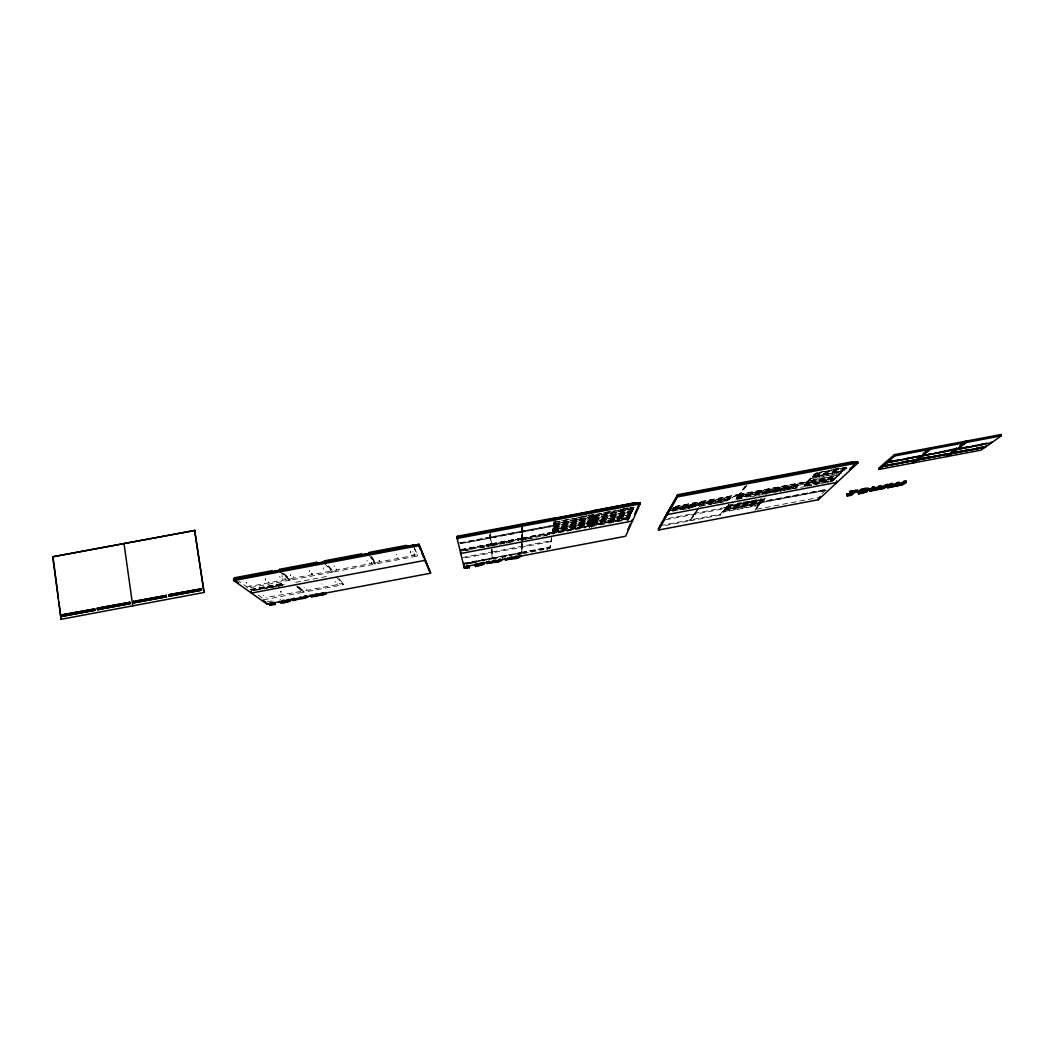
<?xml version="1.0" encoding="UTF-8"?>
<svg xmlns="http://www.w3.org/2000/svg" width="1054" height="1054" viewBox="0 0 1054 1054"><rect width="100%" height="100%" fill="white"/><g stroke="black" fill="none" stroke-linecap="round" stroke-linejoin="round"><path stroke-width="0.75" stroke-dasharray="5 3.75" d="M518.752 555.221L518.766 554.088L520.781 553.706M521.137 540.228L521.163 538.699L521.216 540.649M492.903 557.777L493.061 558.567L521.256 553.205L521.427 541.664M521.796 525.511L521.559 540.149L521.585 538.607L491.559 544.444M521.559 544.048L521.335 553.205L521.19 552.415L492.916 557.895L521.177 552.678M521.677 538.897L521.506 538.054L491.454 543.732L491.572 544.589L521.677 538.897L521.928 527.817M521.822 553.772L522.125 541.532M526.868 539.081L522.165 539.964L522.534 525.379M522.244 543.917L522.007 553.087L521.849 552.296L550.083 546.947L551.69 535.946M522.389 538.765L522.679 527.672M552.23 532.257L522.217 537.922L522.297 538.792L552.388 533.087L554.088 519.424M550.069 547.066L549.859 548.462L545.181 549.345M552.27 532.981L522.297 538.634M521.928 552.955L550.241 547.737L551.611 538.37M552.388 533.087L553.837 523.206M552.665 533.904L554.747 523.812M590.161 526.025L590.596 525.208L590.767 526.038L552.968 532.902M592.388 520.531L553.745 527.672M592.704 518.739L592.756 517.83L592.928 518.687L554.444 525.801M592.809 516.961L593.297 515.959L593.481 516.816L554.72 523.983M553.087 533.825L554.891 521.875M554.931 521.519L553.073 533.166L590.807 525.906L593.995 515.063L554.536 522.389M555.326 521.783L553.508 533.746L556.617 533.153M553.6 534.154L555.471 521.875M589.278 526.987L592.822 514.708M589.37 527.395L592.915 515.142M593.27 514.629L589.7 526.908L593.705 514.55M589.792 527.316L593.362 515.063M595.418 514.681L591.334 527.026L594.733 514.919M591.334 527.026L594.983 514.76M591.755 526.947L594.864 515.788L632.123 508.634L632.44 509.477M633.625 507.027L627.446 520.202L632.743 507.185L626.511 508.357M627.446 520.202L632.993 507.264M627.868 520.123L633.27 507.541M628.935 518.555L591.215 525.393M631.306 513.034L631.359 512.297L631.53 513.14L592.849 519.859M633.955 507.527L629.146 518.66L591.254 525.235M674.046 509.253L698.117 504.708L699.052 503.298L698.209 505.129M698.42 505.367L699.566 503.628L698.723 505.459L669.04 511.058M728.92 499.451L699.118 505.235L700.607 503.008L729.592 497.528L728.222 499.886M700.607 503.008L699.342 504.906M660.107 525.63L690.146 519.951L698.209 507.896M698.42 507.857L690.357 519.912L720.343 514.233L725.415 507.62L725.6 508.581L826.152 489.557L821.804 493.641M698.604 508.674L690.317 520.729L663.44 525.827M729.592 497.528L727.471 500.808L701.094 505.788M729.025 499.306L698.921 504.985L729.118 499.715L730.106 497.87L728.683 499.214M765.283 498.081L758.88 505.34L723.294 512.073L724.533 509.886M763.742 499.833L726.996 506.763L727.168 506.025L727.339 506.829M690.146 519.951L690.528 520.689L720.528 515.011L727.576 505.946L726.048 508.515M726.996 506.763L762.872 499.425M723.294 512.073L728.722 504.444M723.123 511.282L725.02 510.215L724.388 509.635M745.086 486.105L737.747 496.618L673.15 508.818M736.522 497.883L796.982 486.895L798.326 484.985L796.89 486.487L736.522 497.883L735.415 499.306L766.179 492.837M737.747 496.618L746.219 485.775M735.929 499.636L738.472 495.854L767.391 490.387L764.506 494.247L767.655 493.575M746.957 485.63L737.009 497.791M737.431 497.712L766.113 491.862L767.391 490.387M766.245 492.126L736.667 497.712L766.403 491.928M766.627 492.205L767.905 490.729L764.822 493.746M796.297 486.592L794.663 488.977L797.799 484.642L768.933 490.097L765.52 493.615L790.25 488.951M768.933 490.097L767.325 492.073M766.126 494.366L767.615 492.139M757.905 504.695L763.241 499.504L757.997 505.09L724.006 511.519M757.997 505.09L759.499 502.877L725.376 509.754M760.369 503.654L759.618 503.114L761.107 501.045L726.773 507.962M764.914 498.055L754.743 509.596L817.456 497.725M754.914 510.373L766.139 497.686M767.747 491.981L796.376 486.144L797.799 484.642M804.848 484.985L806.956 481.704L805.994 483.733L738.459 496.487L738.261 495.657M739.341 495.354L739.262 494.366L807.114 481.559L814.926 473.536M835.862 477.462L834.03 479.899L804.703 485.13M739.46 495.209L807.311 482.389L816.376 473.022L844.557 467.699M807.206 483.43L805.361 485.314L807.206 483.43L836.059 477.976M816.376 473.022L807.838 482.442L808.062 481.533L836.995 476.065L838.655 474.498L836.995 476.065M838.813 474.34L840.486 472.759L838.918 474.761L809.656 480.4M840.657 472.6L842.344 470.993L840.763 473.009L811.237 478.279M842.515 470.835L844.228 469.214L842.62 471.257L812.753 476.895L842.62 471.257M814.742 475.222L844.399 469.043L846.125 467.409M833.977 479.754L834.241 478.99L804.755 484.563M835.967 477.87L833.925 479.491M836.165 477.686L806.218 483.061L836.375 477.488L832.08 481.046L804.334 486.289M837.1 476.474L846.665 467.752L844.399 469.043M701.292 504.84L701.661 505.67M518.608 540.228L518.515 539.345L518.832 540.149M739.131 498.529L738.854 497.765M750.461 496.961L750.448 496.065L750.883 496.882M549.121 533.614L549.635 534.378L549.305 533.522M769.236 492.877L769.17 491.994L769.657 492.785M780.632 491.243L780.777 490.347L780.83 491.256M808.655 483.773L808.866 482.851M806.877 485.723L806.481 484.959L807.061 485.71M819.999 481.349L819.999 482.205L819.999 481.283M694.994 506.025L695.337 506.869L695.403 505.946M396.528 554.14L396.686 554.891M463.852 549.701L463.668 550.636L463.562 549.727M323.301 567.922L323.578 569.252M290.245 574.957L290.693 575.458L290.245 574.707M494.524 543.93L494.655 544.72M412.825 551.809L413.168 551.782M506.342 542.204L506.908 542.981M414.011 553.89L414.196 554.588L414.288 553.837M414.051 554.404L414.182 555.168L414.446 554.562M466.685 564.219L466.619 563.389L467.08 564.14M763.359 493.983L763.03 493.14M524.984 539.029L525.063 538.093M525.195 538.133L525.406 538.937M334.25 566.683L334.078 565.879M366.99 560.267L367.161 560.978M336.542 569.806L336.226 569.081L336.489 569.871M369.15 563.139L369.15 562.902M495.802 557.909L495.591 558.752M793.201 488.318L793.333 487.435L793.557 488.265M410.678 551.466L410.559 552.823L410.823 552.204M410.441 552.032L410.546 551.44M379.111 560.438L379.229 561.242L379.387 560.425M524.497 553.258L524.391 552.454L524.787 553.192M832.713 479.214L832.713 478.318M411.785 554.878L412.061 555.537M830.315 480.453L830.908 481.204M682.86 509.767L682.649 508.898L683.084 509.662M701.569 505.63L701.674 504.787M488.252 545.932L487.831 545.142L488.028 546.038M489.491 559.107L489.926 559.845L489.702 559.015M518.515 554.43L518.37 553.587L518.858 554.338M547.329 548.976L547.171 548.185M265.727 578.804L265.582 580.187L265.713 578.791M268.612 581.9L268.994 582.572M309.52 571.347L309.085 570.609L309.547 571.097M312.024 573.705L312.195 574.417M281.998 575.708L282.182 577.039M284.988 578.804C285.331 578.079 284.857 579.331 285.344 578.949M280.851 591.175L280.917 592.453L281.049 591.189M397.793 557.474L397.911 557.658M321.865 583.956L322.102 584.114M371.324 562.52L371.285 563.284L371.232 562.467M246.425 582.994L246.702 582.375L246.531 583.178M280.021 577.487L279.771 576.182M250.18 586.169L250.048 585.365M339.48 583.323L339.849 584.021M293.236 576.657L293.355 577.408M263.434 595.773L263.25 595.088M263.342 599.831L303.025 592.322L302.827 591.11L266.24 597.394M266.043 597.947L266.003 597.473M335.198 581.465L335.567 582.151M304.079 587.315L304.316 587.486M337.451 584.483L337.53 583.732M279.982 599.383L280.825 599.146M282.67 579.463L282.88 578.633M763.109 493.997L762.885 493.246M808.985 483.681L808.826 482.851M311.997 573.877L311.655 573.178L312.037 573.877M581.927 516.605L586.617 515.722M588.185 515.432L592.875 514.55M623.454 508.779L628.131 507.896M833.292 469.267L837.917 468.398M564.707 520.017L569.384 519.135M578.765 517.369L583.455 516.486M606.234 512.178L610.912 511.309M620.266 509.543L624.943 508.66M555.445 522.059L560.135 521.177M561.69 520.874L574.206 518.515M575.761 518.225L592.967 514.984M597.025 514.207L601.715 513.324M603.27 513.034L615.747 510.676M617.301 510.386L632.901 507.448M819.669 472.258L825.928 471.085M827.495 470.782L832.199 469.9M833.767 469.61L846.296 467.238M596.3 514.629L634.021 507.382M816.468 473.444L846.77 468.174M592.335 516.447L555.129 524.062M631.978 508.963L594.851 516.565M554.167 523.798L593.152 516.447M593.889 516.302L632.005 509.556M555.155 523.904L592.414 516.868M594.904 516.407L632.057 508.779M844.333 469.636L845.031 469.82L814.413 475.723L814.795 474.629M459.057 543.021L490.018 537.171L490.202 538.172L460.796 543.719M521.664 531.203L490.756 537.039L490.927 538.027L521.835 532.191L521.664 531.203L490.769 537.171M522.389 531.071L553.245 525.248L553.416 526.104L522.56 532.059L522.389 531.071L553.231 525.379L553.403 526.236L522.56 531.927M460.638 542.85L490.031 537.303M554.826 525.116L591.887 517.988L592.269 518.818M594.311 517.672L631.952 510.887M631.675 510.61L632.295 511.388M554.799 525.287L591.795 518.304M842.344 470.993L812.594 477.054L842.449 471.415M553.903 525.617L592.611 518.318M593.336 518.173L631.096 511.045M460.769 543.587L490.189 538.041M490.914 537.896L521.835 532.072M594.351 518.278L631.254 511.309M631.689 511.23L631.609 511.401M632.347 511.243L593.389 518.015L593.863 518.515M591.781 520.505L592.216 519.675L592.348 520.663L553.851 527.935L553.706 526.947L554.18 527.593M554.615 527.514L554.575 526.789L591.347 519.846L591.347 520.584M554.549 526.921L591.307 519.978M593.758 519.517L630.45 513.206M592.124 519.991L553.719 527.83M592.796 520.017L630.358 512.771M841.29 473.351L811.066 478.621M590.912 522.086L591.637 522.389L553.455 529.595L591.821 522.481L591.676 521.506L591.254 522.31M838.747 474.919L839.445 475.09L809.34 480.901L809.709 479.833M554.259 528.858L590.78 521.796M592.308 521.677L592.77 522.178M593.165 521.506L629.633 514.457M630.49 514.299L630.002 515.142M246.926 586.946L289.165 578.975L289.376 580.267L247.123 588.237L246.926 586.946L239.324 581.479M283.987 573.56L289.903 578.844L332.036 570.886L332.247 572.164L290.113 580.122L281.84 572.796M328.453 565.814L332.761 570.741L374.789 562.81L375.013 564.088L332.972 572.032L326.529 564.68M371.39 556.288L375.514 562.678L417.437 554.76L417.661 556.038L375.738 563.956L371.614 557.606M553.376 529.174L590.767 522.56M629.488 514.8L592.401 521.361L592.572 522.217M630.345 514.642L593.349 521.625M592.388 522.099L630.411 514.484M675.192 506.46L738.564 494.497L738.63 495.485M591.861 522.349L553.455 529.595L553.442 528.726L553.89 529.516M592.348 522.257L630.727 515.011M675.1 506.605L738.446 494.642M739.157 494.51L806.956 481.704M673.783 507.606L738.749 495.34M590.675 524.26L590.306 523.456L554.009 530.439L554.048 531.176M590.688 523.509L591.294 524.273M629.278 516.223L629.87 516.987M672.966 507.988L837.522 476.395M553.982 530.61L590.214 523.759M592.625 523.311L628.79 517.066M670.015 508.779L699.052 503.298M553.113 530.926L591.11 524.181L590.727 523.377M591.729 523.627L628.698 516.644M629.554 516.486L592.677 523.14L592.664 523.891M553.64 531.111L591.334 524.141M554.075 531.032L590.266 523.588M592.717 523.733L628.856 516.908M629.291 516.816L629.212 516.987M700.699 503.417L730.211 498.278M738.564 496.263L768.01 491.138M769.038 490.518L798.418 485.393M591.821 524.049L629.936 516.855M672.913 509.108L699.658 504.049M460.624 549.556L490.742 543.864L490.861 544.72L461.23 550.32M250.365 589.423L281.51 583.534L282.577 584.443L251.577 590.293L250.365 589.423L250.562 590.701M460.69 549.845L490.756 544.009M491.48 544.022L521.506 538.199M522.217 538.225L552.204 532.389L551.98 533.97L522.257 540.017M553.758 532.165L589.753 525.366L589.739 526.104M591.307 525.063L591.716 525.735M628.065 518.12L592.15 524.905L592.137 525.656M670.186 510.268L698.538 505.182L669.145 510.9M699.026 504.813L728.815 499.029L729.118 499.715M804.413 484.906L834.083 479.148M250.641 589.621L281.787 583.771L281.985 585.049L253.948 590.306M460.73 549.99L490.782 544.299M491.493 544.167L521.506 538.502M522.204 538.37L552.164 532.718M590.556 525.366L552.942 533.06M668.539 510.729L698.723 505.459M804.242 485.09L833.78 479.939M250.944 589.845L282.064 584.008M461.191 550.188L490.835 544.417M592.243 525.327L591.347 524.945L591.478 525.906L629.093 518.805L628.974 517.83L592.282 525.195M767.035 492.402L796.745 486.632L766.877 492.574M804.518 485.327L834.188 479.557M251.26 590.069L282.34 584.232M253.579 590.28L285.608 584.232M295.739 582.322L327.689 576.288M462.587 550.86L490.914 545.511L489.425 531.611M491.625 545.379L518.331 540.333M672.426 511.216L678.644 510.031M680.199 509.741L697.3 506.513M791.791 488.661L794.979 488.476M558.185 532.863L586.169 527.567M591.254 526.605L594.522 516.302M591.676 526.526L627.354 519.78M627.776 519.701L628.382 520.452M255.806 590.24L268.283 587.921M269.798 587.592L282.261 585.273L282.024 583.969M465.802 550.623L470.519 549.727M479.952 547.948L484.669 547.052M486.237 546.762L489.385 546.156M493.232 545.432L497.936 544.549M499.504 544.246L505.775 543.06M507.343 542.77L515.195 541.282M528.436 538.778L533.126 537.896M542.52 536.117L547.224 535.234M684.902 509.214L689.645 508.318M699.342 506.487L711.937 504.102M713.518 503.812L718.248 502.916M719.829 502.613L724.546 501.73M737.128 499.346L741.95 498.437M751.581 496.618L756.403 495.709M758.01 495.406L762.832 494.497M772.266 492.705L784.914 490.321M786.495 490.018L791.251 489.122M792.832 488.819L799.156 487.633M800.737 487.33L805.48 486.434M807.061 486.131L811.817 485.235M813.398 484.932L819.722 483.746M821.303 483.443L826.046 482.548M827.627 482.245L833.964 481.046M271.642 587.526L276.332 586.683M277.848 586.353L282.538 585.51L282.301 584.206M728.406 504.932L741.463 502.587M743.057 502.284L762.108 498.687M761.159 499.477L728.169 506.131M727.84 506.039L762.622 499.319L761.238 501.282L761.95 502.415L826.494 490.215M727.313 506.289L725.152 510.057L759.223 503.193M727.721 506.21L762.411 500.07M668.302 518.423L725.521 507.488M462.522 557.487L491.612 551.98L491.77 552.915L464.287 557.988M492.31 551.967L521.322 546.367L521.48 547.289L492.455 552.783L492.297 551.848M726.443 507.857L760.988 501.177M725.916 508.094L724.256 509.807L759.17 503.746M726.311 508.028L760.777 501.915M665.403 519.806L826.31 489.412M551.15 541.558L522.165 547.158L522.007 546.236L550.992 540.755L551.137 541.677M725.06 509.662L759.381 503.021M826.349 490.347L761.831 502.56L761.515 500.966L762.108 501.691M724.217 510.36L760.487 503.522L760.303 502.732L759.974 503.601M298.822 586.801L303.512 590.978L343.103 583.481L343.301 584.693L303.71 592.19L296.688 585.958M463.905 563.258L492.244 557.895L492.389 558.686L464.471 563.956L480.624 560.768M521.849 552.559L550.043 547.21M492.323 558.409L463.997 563.64L492.271 558.159L491.111 547.395M492.943 558.159L521.256 552.928L509.556 555.287M482.231 560.464L492.337 558.554L491.441 549.753M493.008 558.422L507.936 555.603M267.229 601.729L275.41 600.437M466.698 563.956L469.82 563.363M474.353 562.507L477.172 561.966M468.938 563.785L473.628 562.902M502.429 557.447L505.551 556.855M516.473 554.786L521.15 553.903M523.377 553.482L529.609 552.296M531.163 552.006L543.627 549.648M494.339 543.904L494.55 544.734M832.555 478.424L833.082 479.148M495.723 557.869L495.999 558.673M306.727 589.002L306.806 589.713M258.177 595.049L263.144 598.619M281.945 585.01L281.51 583.534M279.613 571.637L289.376 580.267M296.885 586.894L303.025 592.322M283.065 573.547L289.165 578.975M297.913 586.735L302.827 591.11M324.342 563.205L332.247 572.164M336.331 576.801L343.301 584.693M339.111 578.949L343.103 583.481M368.953 554.799L375.013 564.088M371.324 557.461L374.789 562.81M413.445 546.407L417.661 556.038M414.406 547.843L417.437 554.76M846.836 467.581L816.297 473.799L816.534 472.851M833.872 479.346L833.859 480.044M807.114 481.559L807.311 482.389M796.376 486.144L796.56 486.829M766.113 491.862L766.337 492.534M763.557 499.029L763.623 499.965M763.03 499.24L763.228 499.912M758.88 505.34L758.393 505.011M728.591 499.939L728.512 498.964L699.764 504.826M727.273 505.894L727.444 506.697M725.692 500.228L725.877 501.058M725.758 507.844L725.942 508.647M720.343 514.233L720.528 515.011M698.117 504.708L698.315 505.538M694.784 513.298L694.955 514.102M694.56 513.338L694.863 514.233M694.481 513.469L694.652 514.273M632.94 508.608L633.125 509.477M632.558 508.542L633.177 509.332L593.942 516.144L594.416 516.658M631.175 511.48L594.298 518.436M630.872 513.114L631.293 512.428L631.478 513.285L593.073 520.531L592.941 519.543L630.49 512.455L630.806 513.285M630.147 514.8L630.555 514.168L630.674 515.142L592.532 522.349L592.361 521.506M594.034 515.814L594.166 516.816M593.257 516.091L593.442 516.961M593.481 517.698L593.613 518.687M592.506 516.552L555.181 523.719M592.388 516.262L592.374 517.04M592.717 517.962L592.888 518.832M593.218 521.335L593.204 522.099M591.847 518.133L554.878 525.722L554.839 524.984M592.374 523.509L592.005 524.141M592.256 523.219L592.243 523.97M591.874 523.166L592.045 524.009M590.82 522.389L590.82 521.664L554.299 528.555L554.312 529.437M590.807 525.906L590.306 525.577M589.871 525.656L553.772 532.033L553.363 532.981M554.694 524.154L554.259 524.233M554.246 523.324L554.391 524.325M554.417 525.959L553.982 526.051M553.969 525.142L554.114 526.144M553.693 530.808L553.324 531.44M553.587 530.518L553.627 531.256M553.179 530.478L553.35 531.321M550.083 546.947L550.241 547.737M547.527 548.093L547.685 548.884M506.328 542.23L506.487 543.073M492.047 544.628L492.205 546.13M491.454 543.732L491.612 544.575M490.492 544.918L490.571 545.998M375.514 562.678L375.738 563.956M332.761 570.741L332.972 572.032M303.512 590.978L303.71 592.19M289.903 578.844L290.113 580.122M489.886 535.274L490.993 545.919M490.176 531.479L493.061 558.567M522.718 538.396L522.758 540.359L522.718 538.396"/><path stroke-width="1.5" d="M991.801 442.219L990.958 442.93L990.813 442.206M519.095 555.748C520.004 558.159 513.219 559.41 514.299 556.657M521.111 555.366C519.095 560.267 509.859 558.001 505.564 560.241L505.248 558.594M886.546 461.573L886.717 462.601L921.196 456.026M915.346 459.887L913.146 461.652L913.462 462.904L916.875 460.176L916.519 459.057M956.018 449.505L955.886 448.49M991.116 442.825L956.795 449.373L956.637 448.49M554.799 519.596L555.05 517.83L555.537 518.542M555.234 519.503L555.511 517.738M555.563 518.37L594.087 511.111M555.682 519.424L555.959 517.659M881.908 465.894L885.136 465.275M887.349 462.06L887.06 461.046L894.503 454.617L929.575 448.016L929.905 449.307L912.751 463.035L879.115 469.399L878.799 468.147L881.829 465.539L882.053 466.593L916.308 459.939L882.422 466.553M593.534 512.284L594.048 510.479M594.496 510.399L594.535 511.019M596.142 510.083L595.734 510.795M634.6 502.837L596.59 510.004L596.577 510.808M951.09 452.825L951.235 453.536L985.464 447.107L1001.3 435.855L1000.957 434.551L966.031 441.139L959.733 445.895M951.881 451.823L951.657 453.483L966.373 442.43L1001.3 435.855M951.604 453.273L985.411 446.896L986.043 446.026M634.956 502.942L635.681 503.548M627.841 529.569L630.292 524.062M634.745 514.075L639.844 502.626L456.804 537.132L457.054 538.462L640.134 503.944L639.844 502.626M640.134 503.944L625.628 536.249L463.984 566.881L456.804 537.132M749.025 482.179L748.827 481.309L677.577 494.734L658.315 528.844L658.566 530.017L818.339 499.754L836.889 482.521L836.586 481.283M669.04 511.058L667.854 512.507L668.631 510.558M670.015 508.779L669.224 510.162M659.83 527.211L667.538 512.494M668.987 511.071L673.98 502.271M674.586 501.217L677.011 496.948M658.566 530.017L677.393 496.921L677.103 495.604L857.732 461.56L858.048 462.864L837.047 482.363L667.353 514.563L667.169 513.193M886.546 461.916L891.249 460.993M951.459 452.983L951.314 452.271M952.17 452.851L963.448 450.717M986.017 446.461L977.954 447.976M869.115 488.463C867.732 487.277 858.457 489.399 859.656 490.782M850.17 463.562L851.961 461.863L852.62 462.653M820.368 496.434L818.062 498.595L818.339 499.754M849.577 469.175L854.241 464.814M493.549 560.241L492.705 560.675M846.639 494.207L852.739 492.811L850.183 494.998L847.021 495.828L846.639 494.207L847.996 493.97M850.183 494.998L849.893 491.388L857.521 489.939L857.64 492.231A4.717 0.685 -13.1 0 0 858.641 492.231M886.48 461.52L882.58 464.88L882.87 465.908L896.743 463.312M849.787 493.377L852.343 491.19L849.498 491.731M879.115 469.399L894.82 455.921L929.905 449.307M890.09 485.209L890.498 486.816L892.883 484.945L892.474 483.325L890.511 483.694L884.187 488.384L869.827 491.217L869.431 489.609L865.756 491.427L867.284 491.572L866.454 492.152L859.735 493.759A4.717 0.685 -13.1 0 1 858.035 493.852L860.973 492.363C855.479 490.637 872.514 490.558 872.448 487.119L874.425 486.737L874.82 488.371L872.541 490.229L874.873 490.005L881.487 487.106L881.078 485.486L874.477 488.397M869.827 491.217L874.82 488.371M881.487 487.106C875.426 490.532 885.4 488.582 886.164 486.223L888.14 485.841L887.731 484.221L880.485 487.238M918.337 457.476L920.471 455.763M923.344 453.47L925.662 451.599M930.642 449.175L930.313 447.871L965.306 441.27L965.635 442.575L930.642 449.175L917.072 460.018L917.573 459.043M887.336 486.21L887.731 487.818L892.883 484.945M896.664 483.957L897.073 485.578L899.536 483.694L899.128 482.06L892.395 484.998M887.731 487.818L902.672 484.787L906.19 482.429L905.781 480.808L894.662 486.131L890.498 486.816M903.594 482.482L905.781 480.808M906.19 482.429L900.906 485.011L897.073 485.578M954.213 450.058L956.531 448.306M913.462 462.904L947.032 456.566L965.635 442.575M951.261 453.523L947.73 456.435L947.414 455.183M956.795 449.373L957.533 448.503M998.586 436.251L1000.957 434.551M984.963 447.146L981.234 450.111L947.73 456.435M281.154 601.254L283.421 601.689L287.096 600.53L281.866 600.978M859.405 491.072L854.754 492.429L851.303 495.367L847.021 495.828M861.579 489.702L861.381 490.387M289.547 599.871L288.019 599.291M483.193 563.165L483.839 562.625L482.943 562.283M305.502 596.037L303.934 596.472M481.494 563.244L474.722 564.522M279.587 601.281L278.77 601.992L282.208 602.005L280.43 602.743L281.655 603.059A4.743 0.711 -9.5 0 0 284.066 602.848L290.245 601.215L287.123 601.07L289.349 600.213L287.241 599.831M500.07 559.173L499.003 559.503M511.651 556.986L509.319 557.54M861.974 489.53L864.86 488.753M317.017 593.916L314.962 594.364M950.524 453.668L950.405 452.798M883.792 486.777L881.091 487.449M901.684 483.378L898.97 484.063M877.297 487.989L875.492 488.489M895.215 484.59L892.382 485.301M865.558 489.451L863.45 490.018M493.18 560.912L494.049 560.688M323.091 592.835L321.088 593.152M517.343 556.038L515.419 556.341M899.602 483.628L898.403 483.852M282.09 600.596L284.33 600.174M271.866 570.741L273.012 572.875L271.866 570.741L234.251 577.829L234.449 579.186L418.346 544.523L420.73 550.293M324.118 561.861L317.531 563.099L316.78 562.283L279.257 569.344L279.468 570.701M361.562 553.837L362.378 556.038L361.562 553.837L324.145 560.886L324.368 562.23M413.445 546.407L413.208 545.076L406.646 546.301L406.238 545.419L368.913 552.454L369.15 553.785M639.04 502.916L457.594 537.118L457.423 536.236L489.28 530.228L489.451 531.111M851.961 461.863L821.685 467.568L821.448 468.529M555.906 518.015L593.995 510.663M596.485 510.36L634.508 503.035M272.788 571.545L279.402 570.293M362.154 554.694L368.716 553.455M233.54 579.213L419.044 544.246L430.651 573.192L267.084 604.179L233.751 580.57L233.54 579.213L238.586 582.809M856.81 461.863L677.762 495.617L677.577 494.734M233.751 580.57L419.281 545.59L430.651 573.192M677.393 496.921L858.048 462.864M61.936 614.877L94.768 608.948L94.939 610.266L62.594 616.379L61.936 614.877L94.768 608.948M97.152 608.237L129.879 602.335L130.064 603.652L97.772 609.739L97.152 608.237L129.879 602.335M133.634 601.347L166.255 595.47L166.44 596.788L134.227 602.862L133.634 601.347L134.227 602.862M168.706 594.733L201.209 588.87L201.406 590.187L169.259 596.248L168.706 594.733L201.209 588.87M135.65 601.241L166.255 595.47M62.107 616.195L94.939 610.266M97.337 609.555L130.064 603.652M133.818 602.677L166.44 596.788M168.89 596.05L201.406 590.187M888.891 461.797L898.271 460.018M906.097 458.543L920.168 455.895M922.448 455.46L925.57 454.867M928.693 454.287L931.815 453.694M939.615 452.219L956.769 448.451M962.157 447.963L969.943 446.501M973.066 445.908L976.175 445.328M979.285 444.735L987.071 443.273M913.396 457.502L886.901 462.719M923.475 455.591L948.402 450.888M983.342 444.301L956.966 449.491M60.829 619.344L204.068 592.467L194.753 530.452L52.7 556.789L61.119 619.449L58.826 601.808M904.516 461.626L907.757 461.006M921.367 458.437L929.43 456.922M965.556 450.098L968.771 449.491M976.821 447.976L980.036 447.37M899.839 462.732L913.739 460.111M922.382 458.477L930.458 456.949M933.699 456.342L946.611 453.905M966.676 450.111L969.891 449.505M917.02 459.807L949.285 453.707M916.716 460.058L950.892 453.404M916.875 460.176L950.668 453.576M951.433 453.655L985.213 447.278M460.717 553.495L632.466 521.032M464.05 563.903L463.905 563.258M270.654 602.809L273.816 602.216M481.731 562.836L484.59 562.586L476.724 564.074L484.155 564.285L475.446 566.472L481.981 564.68L476.79 564.443M486.974 561.835L489.003 561.453L489.175 562.862L491.954 562.559L493.865 561.887L493.799 560.544L495.815 560.161C495.037 562.836 501.717 561.637 500.61 559.252M857.916 491.572L850.288 493.022L849.893 491.388M869.431 489.609L871.381 489.227L871.777 490.848M475.446 566.472L475.064 564.483L475.868 564.404M269.429 603.31L269.692 604.983L272.617 604.429L270.72 603.059M467.225 567.553L466.843 565.906L467.225 567.553L464.34 568.106L469.399 567.737L469.096 566.09M275.068 602.848L275.331 604.509L269.692 604.983M52.7 556.789L194.753 530.452M321.575 595.062L326.279 593.995L325.396 592.44M292.907 598.593L294.343 599.766L298.849 598.593M320.614 595.141L311.352 597.038L309.573 595.444L311.615 595.049L312.933 596.248L317.504 595.484L316.463 594.14M299.81 597.289C300.495 599.542 308.124 598.369 304.659 596.366L306.701 595.984L307.992 597.196L292.801 600.543L290.864 598.988M132.751 605.931L124.029 543.666M204.068 592.467L194.555 530.294M262.999 600.213L265.595 602.058M272.815 602.664L275.331 604.509M318.506 593.745C319.098 596.037 326.556 594.878 323.354 592.822M921.71 455.934L956.202 449.412M421.929 553.179L423.721 557.513M424.459 559.292L429.149 570.622M966.031 441.139L966.373 442.43M946.703 455.315L947.032 456.566M916.11 460.097L882.185 466.514M912.435 461.784L912.751 463.035M903.805 481.177L904.213 482.798M894.503 454.617L894.82 455.921M897.152 482.442L897.56 484.063M890.511 483.694L890.907 485.327M885.768 484.59L886.164 486.223M879.102 485.854L879.51 487.488M872.448 487.119L872.844 488.74M846.968 493.918L847.363 495.525M463.628 564.799L464.392 568.33M836.757 481.138L837.047 482.363M457.423 536.236L458.082 538.95M460.809 550.399L461.006 551.163M463.944 563.376L464.327 565.076M820.71 468.674L820.513 467.792L749.565 481.164L749.763 482.047M468.911 565.524L469.399 567.737M670.436 507.369L670.542 508.344M663.77 519.174L663.862 520.096M660.107 525.63L660.278 526.42M632.202 519.793L632.4 521.163M595.694 510.162L595.879 511.045M594.943 510.307L595.128 511.19M555.05 517.83L555.234 518.713M554.483 518.858L554.312 517.975L522.573 523.943L522.744 524.839M521.993 524.984L521.822 524.088L490.031 530.083L490.202 530.966M488.858 561.202L489.175 562.862M486.922 562.059L487.225 563.706C491.401 561.479 500.9 563.732 502.639 558.87M463.76 565.695L463.984 566.881M460.479 552.243L460.743 553.613M425.078 558.936L425.355 560.306L251.392 593.073L251.195 591.795M419.044 544.246L419.281 545.59M406.238 545.419L406.475 546.749M316.78 562.283L317.004 563.626M312.656 594.575L312.933 596.248M300.877 596.801L301.154 598.474M294.079 598.092L294.343 599.766M269.692 603.507L269.956 605.167M266.886 602.98L267.084 604.179M251.326 591.887L251.524 593.165M200.879 588.672L201.077 589.99M165.873 595.273L166.071 596.59M129.458 602.137L129.642 603.455M97.6 608.421L97.772 609.739M94.32 608.764L94.491 610.095M62.423 615.049L62.594 616.379M52.99 556.934L58.418 598.606M505.472 558.33L505.564 560.241M507.488 557.948L507.541 559.371L510.307 559.081L512.244 558.409L512.284 557.039M288.071 601.491L282.656 602.414L288.071 601.491M859.893 493.167L865.281 491.968L859.893 493.167M867.534 490.229L861.289 491.823L867.534 490.229"/></g></svg>
